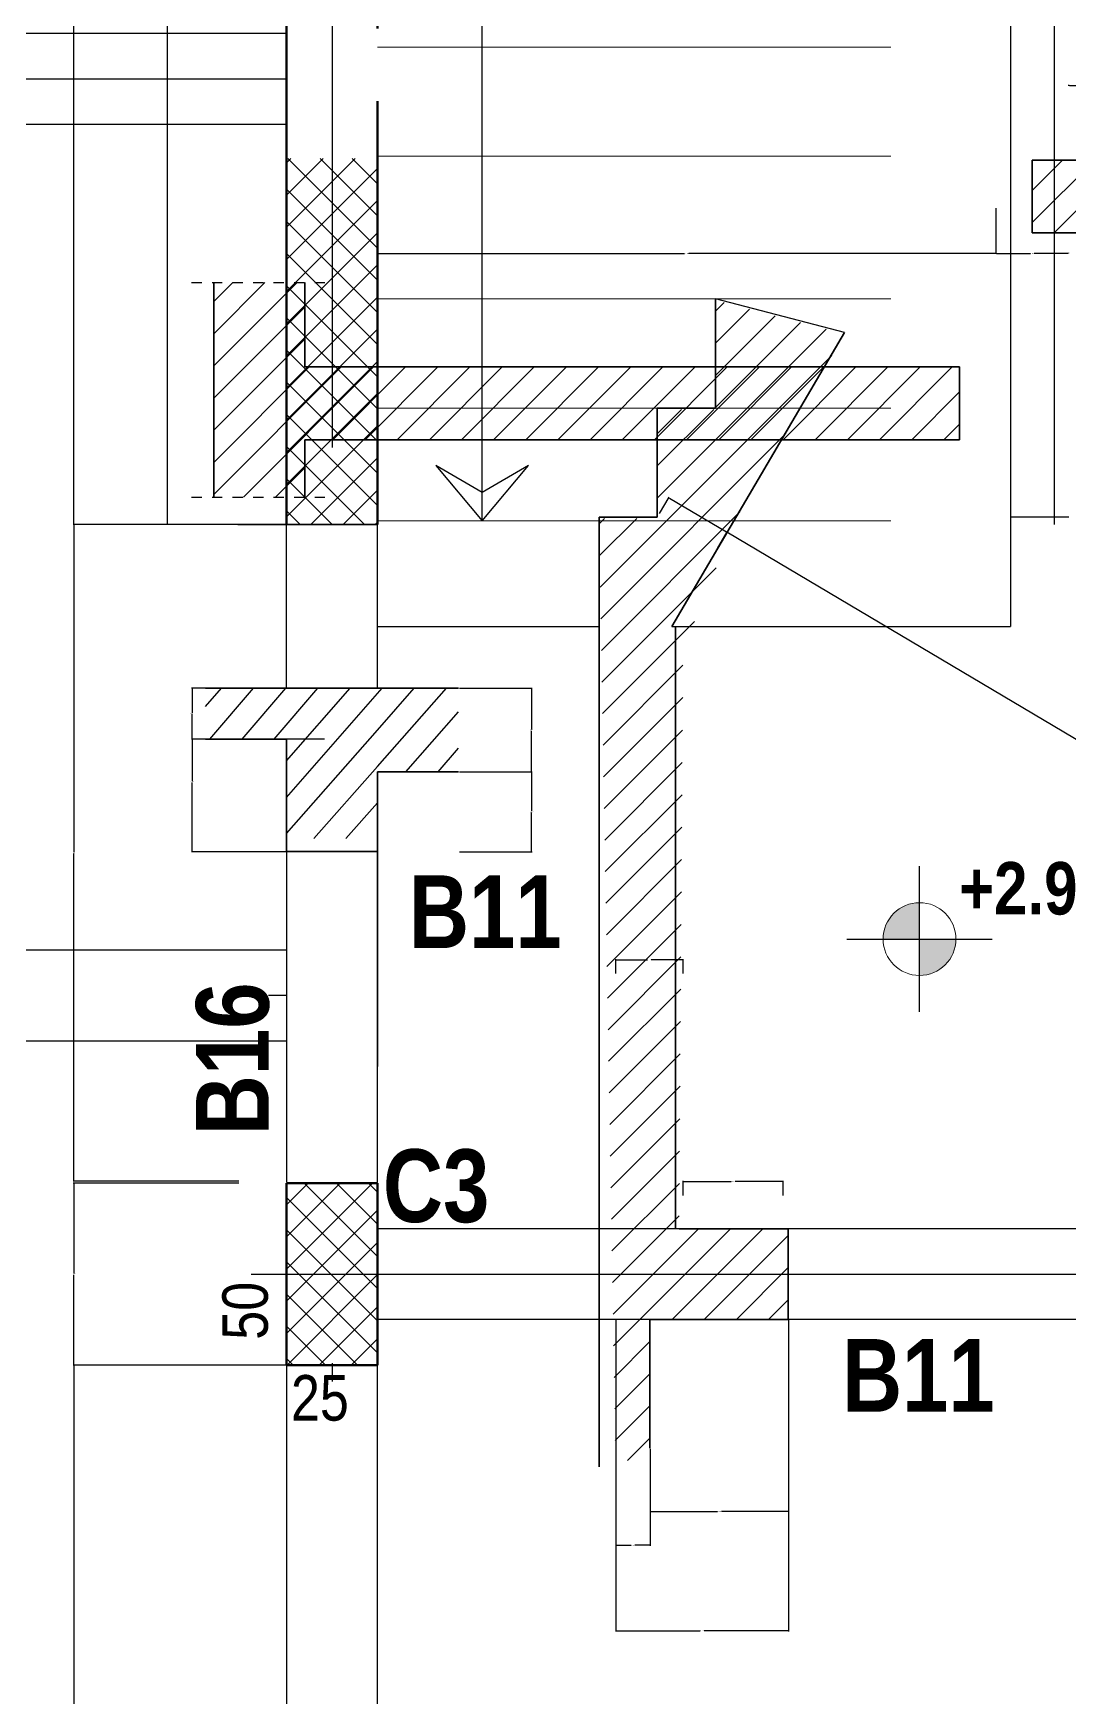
# Model space of a CAD drawing. Header units: millimetres. Extents: x 62 to 4126, y 148 to 2776.
# Drawn here: x 1498.3 to 1782.9, y 1412 to 1869.1 of the extents above; entities that cross this region are included whole.
import ezdxf

# ---------------------------------------------------------------- set-up
doc = ezdxf.new("R2010")
doc.units = ezdxf.units.MM
for name, pattern in [('DASHDOT', [25.4, 12.7, -6.35, 0, -6.35]), ('Dashed', [282.222223, 141.111112, -141.111112]), ('Solid Line copy-002', [1150, 5, -278.333333, 595, -271.666667])]:
    doc.linetypes.add(name, pattern=pattern)
for name, color, linetype, lineweight in [('! Plochi sech', 210, 'Continuous', 25), ('!Armirovka', 210, 'Continuous', 35), ('!Column', 10, 'Continuous', 50), ('!Dimension', 70, 'Continuous', 25), ('!Hatch', 70, 'Continuous', 25), ('025', 1, 'Continuous', 13), ('035', 30, 'Continuous', 30), ('Osi', 70, 'DASHDOT', 25)]:
    doc.layers.add(name, color=color, linetype=linetype, lineweight=lineweight)
doc.layers.add('text', color=7, linetype='Continuous')
doc.styles.add('GENERATED_STYLE_3', font='ARIALNB.TTF')
doc.styles.get("Standard").update_dxf_attribs({"font": 'arial.ttf'})
doc.dimstyles.get("Standard").update_dxf_attribs({"dimtxt": 2.5, "dimasz": 2.5, "dimexe": 1.25, "dimexo": 0.625, "dimtad": 1, "dimtxsty": 'Standard', "dimcen": 2.5, "dimazin": 3, "dimtfac": 1, "dimtmove": 0, "dimatfit": 3})

# ---------------------------------------------------------------- blocks, each defined once
blk = doc.blocks.new('*D2192')
at = {"layer": '!Dimension', "color": 0, "lineweight": -2}
for p, q in [((1605.34, 2210.66), (1535.01, 2210.66)), ((1535.19, 2210.48), (1535.19, 1972.59)), ((1535.19, 1734.34), (1535.19, 1972.23)), ((1583.84, 1734.16), (1535.01, 1734.16))]:
    blk.add_line(p, q, dxfattribs=at)
at = {"layer": '!Dimension', "color": 0}
for points in [[(1535.22, 2210.48), (1535.16, 2210.48), (1535.19, 2210.66)], [(1535.16, 1734.34), (1535.22, 1734.34), (1535.19, 1734.16)]]:
    blk.add_solid(points, dxfattribs=at)
at = {"layer": 'Defpoints', "color": 0}
for p in [(1535.19, 2210.66), (1605.41, 2210.66), (1583.91, 1734.16)]:
    blk.add_point(p, dxfattribs=at)
at = {"layer": '!Dimension', "color": 0, "insert": (1535.19, 1972.41), "char_height": 0.18, "attachment_point": 5}
blk.add_mtext('\\A1;476.5000', dxfattribs=at)
blk = doc.blocks.new('*D2214')
at = {"layer": '!Dimension', "color": 0, "lineweight": -2}
for p, q in [((1554.84, 1734.16), (1509.23, 1734.16)), ((1509.41, 1733.98), (1509.41, 1644.09)), ((1509.41, 1553.84), (1509.41, 1643.73)), ((1554.84, 1553.66), (1509.23, 1553.66))]:
    blk.add_line(p, q, dxfattribs=at)
at = {"layer": '!Dimension', "color": 0}
for points in [[(1509.44, 1733.98), (1509.38, 1733.98), (1509.41, 1734.16)], [(1509.38, 1553.84), (1509.44, 1553.84), (1509.41, 1553.66)]]:
    blk.add_solid(points, dxfattribs=at)
at = {"layer": 'Defpoints', "color": 0}
for p in [(1554.91, 1734.16), (1509.41, 1553.66), (1554.91, 1553.66)]:
    blk.add_point(p, dxfattribs=at)
at = {"layer": '!Dimension', "color": 0, "insert": (1509.41, 1643.91), "char_height": 0.18, "attachment_point": 5}
blk.add_mtext('\\A1;181', dxfattribs=at)
blk = doc.blocks.new('*D2215')
at = {"layer": '!Dimension', "color": 0, "lineweight": -2}
for p, q in [((1554.84, 1553.16), (1509.23, 1553.16)), ((1509.41, 1552.98), (1509.41, 1528.34)), ((1509.41, 1503.34), (1509.41, 1527.98)), ((1554.84, 1503.16), (1509.23, 1503.16))]:
    blk.add_line(p, q, dxfattribs=at)
at = {"layer": '!Dimension', "color": 0}
for points in [[(1509.44, 1552.98), (1509.38, 1552.98), (1509.41, 1553.16)], [(1509.38, 1503.34), (1509.44, 1503.34), (1509.41, 1503.16)]]:
    blk.add_solid(points, dxfattribs=at)
at = {"layer": 'Defpoints', "color": 0}
for p in [(1554.91, 1553.16), (1509.41, 1503.16), (1554.91, 1503.16)]:
    blk.add_point(p, dxfattribs=at)
at = {"layer": '!Dimension', "color": 0, "insert": (1509.41, 1528.16), "char_height": 0.18, "attachment_point": 5}
blk.add_mtext('\\A1;50.0000', dxfattribs=at)
blk = doc.blocks.new('*D2216')
at = {"layer": '!Dimension', "color": 0, "lineweight": -2}
for p, q in [((1567.84, 1503.16), (1509.23, 1503.16)), ((1509.41, 1502.98), (1509.41, 1330.72)), ((1509.41, 1190.84), (1509.41, 1330.36)), ((1567.84, 1190.66), (1509.23, 1190.66))]:
    blk.add_line(p, q, dxfattribs=at)
at = {"layer": '!Dimension', "color": 0}
for points in [[(1509.44, 1502.98), (1509.38, 1502.98), (1509.41, 1503.16)], [(1509.38, 1190.84), (1509.44, 1190.84), (1509.41, 1190.66)]]:
    blk.add_solid(points, dxfattribs=at)
at = {"layer": 'Defpoints', "color": 0}
for p in [(1567.91, 1503.16), (1509.41, 1190.66), (1567.91, 1190.66)]:
    blk.add_point(p, dxfattribs=at)
at = {"layer": '!Dimension', "color": 0, "insert": (1509.41, 1330.54), "char_height": 0.18, "attachment_point": 5}
blk.add_mtext('\\A1;312.5000', dxfattribs=at)
blk = doc.blocks.new('*D2393')
at = {"color": 0, "linetype": 'Continuous', "lineweight": -2}
for p, q in [((1705.91, 1515.6), (1705.91, 1462.78)), ((1667.91, 1480.1), (1667.91, 1462.78)), ((1668.09, 1462.96), (1686.37, 1462.96)), ((1705.73, 1462.96), (1687.44, 1462.96))]:
    blk.add_line(p, q, dxfattribs=at)
at = {"color": 0}
for points in [[(1668.09, 1462.99), (1668.09, 1462.93), (1667.91, 1462.96)], [(1705.73, 1462.93), (1705.73, 1462.99), (1705.91, 1462.96)]]:
    blk.add_solid(points, dxfattribs=at)
at = {"layer": 'Defpoints', "color": 0}
for p in [(1705.91, 1515.66), (1667.91, 1480.16), (1705.91, 1462.96)]:
    blk.add_point(p, dxfattribs=at)
at = {"color": 0, "lineweight": 20, "insert": (1686.91, 1462.96), "char_height": 0.18, "attachment_point": 5}
blk.add_mtext('\\A1;38.0000', dxfattribs=at)
blk = doc.blocks.new('*D2394')
at = {"layer": '!Dimension', "color": 0, "lineweight": -2}
for p, q in [((1658.41, 1610.72), (1658.41, 1614.72)), ((1658.59, 1614.54), (1667.13, 1614.54)), ((1676.73, 1614.54), (1668.18, 1614.54)), ((1676.91, 1610.72), (1676.91, 1614.72))]:
    blk.add_line(p, q, dxfattribs=at)
at = {"layer": '!Dimension', "color": 0}
for points in [[(1658.59, 1614.57), (1658.59, 1614.51), (1658.41, 1614.54)], [(1676.73, 1614.51), (1676.73, 1614.57), (1676.91, 1614.54)]]:
    blk.add_solid(points, dxfattribs=at)
at = {"layer": 'Defpoints', "color": 0}
for p in [(1676.91, 1614.54), (1658.41, 1610.66), (1676.91, 1610.66)]:
    blk.add_point(p, dxfattribs=at)
at = {"layer": '!Dimension', "color": 0, "insert": (1667.66, 1614.54), "char_height": 0.18, "attachment_point": 5}
blk.add_mtext('\\A1;18.5000', dxfattribs=at)
blk = doc.blocks.new('*D2395')
at = {"layer": '!Dimension', "color": 0, "lineweight": -2}
for p, q in [((1676.91, 1549.72), (1676.91, 1553.75)), ((1677.09, 1553.57), (1690.12, 1553.57)), ((1704.23, 1553.57), (1691.19, 1553.57)), ((1704.41, 1549.72), (1704.41, 1553.75))]:
    blk.add_line(p, q, dxfattribs=at)
at = {"layer": '!Dimension', "color": 0}
for points in [[(1677.09, 1553.6), (1677.09, 1553.54), (1676.91, 1553.57)], [(1704.23, 1553.54), (1704.23, 1553.6), (1704.41, 1553.57)]]:
    blk.add_solid(points, dxfattribs=at)
at = {"layer": 'Defpoints', "color": 0}
for p in [(1676.91, 1549.66), (1704.41, 1553.57), (1704.41, 1549.66)]:
    blk.add_point(p, dxfattribs=at)
at = {"layer": '!Dimension', "color": 0, "insert": (1690.66, 1553.57), "char_height": 0.18, "attachment_point": 5}
blk.add_mtext('\\A1;27.5000', dxfattribs=at)
blk = doc.blocks.new('*D2396')
at = {"layer": '!Dimension', "color": 0, "lineweight": -2}
for p, q in [((1658.41, 1515.6), (1658.41, 1429.98)), ((1705.91, 1515.6), (1705.91, 1429.98)), ((1658.59, 1430.16), (1681.62, 1430.16)), ((1705.73, 1430.16), (1682.69, 1430.16))]:
    blk.add_line(p, q, dxfattribs=at)
at = {"layer": '!Dimension', "color": 0}
for points in [[(1658.59, 1430.19), (1658.59, 1430.13), (1658.41, 1430.16)], [(1705.73, 1430.13), (1705.73, 1430.19), (1705.91, 1430.16)]]:
    blk.add_solid(points, dxfattribs=at)
at = {"layer": 'Defpoints', "color": 0}
for p in [(1658.41, 1515.66), (1705.91, 1515.66), (1705.91, 1430.16)]:
    blk.add_point(p, dxfattribs=at)
at = {"layer": '!Dimension', "color": 0, "insert": (1682.16, 1430.16), "char_height": 0.18, "attachment_point": 5}
blk.add_mtext('\\A1;47.5000', dxfattribs=at)
blk = doc.blocks.new('3433453')
at = {"layer": '! Plochi sech'}
h = blk.add_hatch(dxfattribs=at)
h.set_pattern_fill('ANSI31', color=256, scale=500)
h.set_pattern_definition([(45, (0, 0), (-44.19417382, 44.19417382), [])])
h.paths.add_polyline_path([(8971049.9, 5034852.1), (8971049.9, 5035052.1), (8970762.1, 5035052.1), (8970762.1, 5035072.1), (8970762.1, 5035284.1), (8970637.1, 5035284.1), (8970637.1, 5034694.6), (8970762.1, 5034694.6), (8970762.1, 5034852.1)])
h.paths.add_polyline_path([(8971049.9, 5035052.1), (8971049.9, 5034852.1), (8972562.1, 5034852.1), (8972562.1, 5035052.1)])
h.paths.add_polyline_path([(8970637.1, 5035284.1), (8970512.2, 5035284.1), (8970512.2, 5034694.6), (8970637.1, 5034694.6)])
at = {"color": 3, "linetype": 'Dashed', "lineweight": 25, "ltscale": 0.2}
for p, q in [((8970450.9, 5035284.1), (8970835.4, 5035284.1)), ((8970450.9, 5034694.6), (8970835.4, 5034694.6))]:
    blk.add_line(p, q, dxfattribs=at)
at = {"color": 3, "linetype": 'Continuous', "lineweight": 35}
for p, q in [((8970512.2, 5034694.6), (8970512.2, 5035284.1)), ((8970762.1, 5035284.1), (8970762.1, 5035052.1)), ((8970762.1, 5035052.1), (8972562.1, 5035052.1)), ((8972562.1, 5034852.1), (8972562.1, 5035052.1)), ((8970762.1, 5034852.1), (8970762.1, 5034694.6)), ((8970762.1, 5034852.1), (8972562.1, 5034852.1))]:
    blk.add_line(p, q, dxfattribs=at)
blk = doc.blocks.new('A$C731F447D')
at = {"layer": '! Plochi sech'}
blk.add_blockref('3433453', (-8970762.1, -5034852.1), dxfattribs=at)
blk = doc.blocks.new('*D2414')
at = {"layer": '! Plochi sech', "color": 0, "lineweight": -2}
for p, q in [((1578.34, 1689.16), (1541.81, 1689.16)), ((1541.99, 1688.98), (1541.99, 1682.34)), ((1541.99, 1675.34), (1541.99, 1681.98)), ((1578.34, 1675.16), (1541.81, 1675.16))]:
    blk.add_line(p, q, dxfattribs=at)
at = {"layer": '! Plochi sech', "color": 0}
for points in [[(1542.02, 1688.98), (1541.96, 1688.98), (1541.99, 1689.16)], [(1541.96, 1675.34), (1542.02, 1675.34), (1541.99, 1675.16)]]:
    blk.add_solid(points, dxfattribs=at)
at = {"layer": 'Defpoints', "color": 0}
for p in [(1578.41, 1689.16), (1541.99, 1675.16), (1578.41, 1675.16)]:
    blk.add_point(p, dxfattribs=at)
at = {"layer": '! Plochi sech', "color": 0, "insert": (1541.99, 1682.16), "char_height": 0.18, "attachment_point": 5}
blk.add_mtext('\\A1;14.0000', dxfattribs=at)
blk = doc.blocks.new('*D2415')
at = {"layer": '! Plochi sech', "color": 0, "lineweight": -2}
for p, q in [((1615.47, 1689.16), (1635.45, 1689.16)), ((1635.27, 1688.98), (1635.27, 1677.84)), ((1635.27, 1666.34), (1635.27, 1677.48)), ((1615.47, 1666.16), (1635.45, 1666.16))]:
    blk.add_line(p, q, dxfattribs=at)
at = {"layer": '! Plochi sech', "color": 0}
for points in [[(1635.3, 1688.98), (1635.24, 1688.98), (1635.27, 1689.16)], [(1635.24, 1666.34), (1635.3, 1666.34), (1635.27, 1666.16)]]:
    blk.add_solid(points, dxfattribs=at)
at = {"layer": 'Defpoints', "color": 0}
for p in [(1615.41, 1689.16), (1615.41, 1666.16), (1635.27, 1666.16)]:
    blk.add_point(p, dxfattribs=at)
at = {"layer": '! Plochi sech', "color": 0, "insert": (1635.27, 1677.66), "char_height": 0.18, "attachment_point": 5}
blk.add_mtext('\\A1;23.0000', dxfattribs=at)
blk = doc.blocks.new('*D2505')
at = {"color": 0, "linetype": 'Continuous', "lineweight": -2}
for p, q in [((1667.91, 1480.1), (1667.91, 1453.48)), ((1658.41, 1475.1), (1658.41, 1453.48)), ((1658.59, 1453.66), (1662.69, 1453.66)), ((1667.73, 1453.66), (1663.62, 1453.66))]:
    blk.add_line(p, q, dxfattribs=at)
at = {"color": 0}
for points in [[(1658.59, 1453.69), (1658.59, 1453.63), (1658.41, 1453.66)], [(1667.73, 1453.63), (1667.73, 1453.69), (1667.91, 1453.66)]]:
    blk.add_solid(points, dxfattribs=at)
at = {"layer": 'Defpoints', "color": 0}
for p in [(1667.91, 1480.16), (1658.41, 1475.16), (1667.91, 1453.66)]:
    blk.add_point(p, dxfattribs=at)
at = {"color": 0, "lineweight": 20, "insert": (1663.16, 1453.66), "char_height": 0.18, "attachment_point": 5}
blk.add_mtext('\\A1;9.5000', dxfattribs=at)
blk = doc.blocks.new('*D2506')
at = {"color": 0, "linetype": 'Continuous', "lineweight": -2}
for p, q in [((1705.91, 1515.6), (1705.91, 1462.78)), ((1667.91, 1480.1), (1667.91, 1462.78)), ((1668.09, 1462.96), (1686.37, 1462.96)), ((1705.73, 1462.96), (1687.44, 1462.96))]:
    blk.add_line(p, q, dxfattribs=at)
at = {"color": 0}
for points in [[(1668.09, 1462.99), (1668.09, 1462.93), (1667.91, 1462.96)], [(1705.73, 1462.93), (1705.73, 1462.99), (1705.91, 1462.96)]]:
    blk.add_solid(points, dxfattribs=at)
at = {"layer": 'Defpoints', "color": 0}
for p in [(1705.91, 1515.66), (1667.91, 1480.16), (1705.91, 1462.96)]:
    blk.add_point(p, dxfattribs=at)
at = {"color": 0, "lineweight": 20, "insert": (1686.91, 1462.96), "char_height": 0.18, "attachment_point": 5}
blk.add_mtext('\\A1;38.0000', dxfattribs=at)
blk = doc.blocks.new('*D2507')
at = {"layer": '!Dimension', "color": 0, "lineweight": -2}
for p, q in [((1670.44, 1737.21), (1673.08, 1741.66)), ((1673.14, 1741.41), (1688.83, 1732.1)), ((1686.44, 1727.71), (1689.08, 1732.16)), ((1988.19, 1554.35), (1688.99, 1732.01)), ((1988.37, 1554.35), (1988.19, 1554.35))]:
    blk.add_line(p, q, dxfattribs=at)
at = {"layer": '!Dimension', "color": 0}
for points in [[(1673.16, 1741.44), (1673.13, 1741.39), (1672.99, 1741.51)], [(1688.82, 1732.07), (1688.85, 1732.12), (1688.99, 1732.01)]]:
    blk.add_solid(points, dxfattribs=at)
at = {"layer": 'Defpoints', "color": 0}
for p in [(1670.41, 1737.16), (1688.99, 1732.01), (1686.41, 1727.66)]:
    blk.add_point(p, dxfattribs=at)
at = {"layer": '!Dimension', "color": 0, "insert": (1988.9, 1554.35), "char_height": 0.18, "attachment_point": 5}
blk.add_mtext('\\A1;18.6078', dxfattribs=at)
blk = doc.blocks.new('*D2508')
at = {"layer": '!Dimension', "color": 0, "lineweight": -2}
for p, q in [((1658.41, 1610.72), (1658.41, 1614.72)), ((1658.59, 1614.54), (1667.13, 1614.54)), ((1676.73, 1614.54), (1668.18, 1614.54)), ((1676.91, 1610.72), (1676.91, 1614.72))]:
    blk.add_line(p, q, dxfattribs=at)
at = {"layer": '!Dimension', "color": 0}
for points in [[(1658.59, 1614.57), (1658.59, 1614.51), (1658.41, 1614.54)], [(1676.73, 1614.51), (1676.73, 1614.57), (1676.91, 1614.54)]]:
    blk.add_solid(points, dxfattribs=at)
at = {"layer": 'Defpoints', "color": 0}
for p in [(1676.91, 1614.54), (1658.41, 1610.66), (1676.91, 1610.66)]:
    blk.add_point(p, dxfattribs=at)
at = {"layer": '!Dimension', "color": 0, "insert": (1667.66, 1614.54), "char_height": 0.18, "attachment_point": 5}
blk.add_mtext('\\A1;18.5000', dxfattribs=at)
blk = doc.blocks.new('*D2509')
at = {"layer": '!Dimension', "color": 0, "lineweight": -2}
for p, q in [((1676.91, 1549.72), (1676.91, 1553.75)), ((1677.09, 1553.57), (1690.12, 1553.57)), ((1704.23, 1553.57), (1691.19, 1553.57)), ((1704.41, 1549.72), (1704.41, 1553.75))]:
    blk.add_line(p, q, dxfattribs=at)
at = {"layer": '!Dimension', "color": 0}
for points in [[(1677.09, 1553.6), (1677.09, 1553.54), (1676.91, 1553.57)], [(1704.23, 1553.54), (1704.23, 1553.6), (1704.41, 1553.57)]]:
    blk.add_solid(points, dxfattribs=at)
at = {"layer": 'Defpoints', "color": 0}
for p in [(1676.91, 1549.66), (1704.41, 1553.57), (1704.41, 1549.66)]:
    blk.add_point(p, dxfattribs=at)
at = {"layer": '!Dimension', "color": 0, "insert": (1690.66, 1553.57), "char_height": 0.18, "attachment_point": 5}
blk.add_mtext('\\A1;27.5000', dxfattribs=at)
blk = doc.blocks.new('*D2510')
at = {"layer": '!Dimension', "color": 0, "lineweight": -2}
for p, q in [((1658.41, 1515.6), (1658.41, 1429.98)), ((1705.91, 1515.6), (1705.91, 1429.98)), ((1658.59, 1430.16), (1681.62, 1430.16)), ((1705.73, 1430.16), (1682.69, 1430.16))]:
    blk.add_line(p, q, dxfattribs=at)
at = {"layer": '!Dimension', "color": 0}
for points in [[(1658.59, 1430.19), (1658.59, 1430.13), (1658.41, 1430.16)], [(1705.73, 1430.13), (1705.73, 1430.19), (1705.91, 1430.16)]]:
    blk.add_solid(points, dxfattribs=at)
at = {"layer": 'Defpoints', "color": 0}
for p in [(1658.41, 1515.66), (1705.91, 1515.66), (1705.91, 1430.16)]:
    blk.add_point(p, dxfattribs=at)
at = {"layer": '!Dimension', "color": 0, "insert": (1682.16, 1430.16), "char_height": 0.18, "attachment_point": 5}
blk.add_mtext('\\A1;47.5000', dxfattribs=at)
blk = doc.blocks.new('*D2522')
at = {"layer": '! Plochi sech', "color": 0, "lineweight": -2}
for p, q in [((1666.44, 1979.21), (1690.21, 2018)), ((1690.27, 2017.75), (1705.46, 2008.44)), ((1681.94, 1969.71), (1705.71, 2008.5)), ((2005.99, 1824.25), (1705.62, 2008.35)), ((2006.17, 1824.25), (2005.99, 1824.25))]:
    blk.add_line(p, q, dxfattribs=at)
at = {"layer": '! Plochi sech', "color": 0}
for points in [[(1690.29, 2017.78), (1690.26, 2017.73), (1690.12, 2017.85)], [(1705.45, 2008.42), (1705.48, 2008.47), (1705.62, 2008.35)]]:
    blk.add_solid(points, dxfattribs=at)
at = {"layer": 'Defpoints', "color": 0}
for p in [(1705.62, 2008.35), (1666.41, 1979.16), (1681.91, 1969.66)]:
    blk.add_point(p, dxfattribs=at)
at = {"layer": '! Plochi sech', "color": 0, "insert": (2006.69, 1824.25), "char_height": 0.18, "attachment_point": 5}
blk.add_mtext('\\A1;18.1797', dxfattribs=at)
blk = doc.blocks.new('*D2536')
at = {"layer": '!Armirovka', "color": 0, "lineweight": -2}
for p, q in [((1592.91, 1821.1), (1592.91, 1808.48)), ((1762.91, 1821.1), (1762.91, 1808.48)), ((1593.09, 1808.66), (1677.31, 1808.66)), ((1762.73, 1808.66), (1678.5, 1808.66))]:
    blk.add_line(p, q, dxfattribs=at)
at = {"layer": '!Armirovka', "color": 0}
for points in [[(1593.09, 1808.69), (1593.09, 1808.63), (1592.91, 1808.66)], [(1762.73, 1808.63), (1762.73, 1808.69), (1762.91, 1808.66)]]:
    blk.add_solid(points, dxfattribs=at)
at = {"layer": 'Defpoints', "color": 0}
for p in [(1592.91, 1821.16), (1762.91, 1821.16), (1592.91, 1808.66)]:
    blk.add_point(p, dxfattribs=at)
at = {"layer": '!Armirovka', "color": 0, "insert": (1677.91, 1808.66), "char_height": 0.18, "attachment_point": 5}
blk.add_mtext('\\A1;170.0000', dxfattribs=at)
blk = doc.blocks.new('*D2537')
at = {"layer": '!Armirovka', "color": 0, "lineweight": -2}
for p, q in [((1762.91, 1808.72), (1762.91, 1808.84)), ((1763.09, 1808.66), (1772.37, 1808.66)), ((1782.73, 1808.66), (1773.44, 1808.66)), ((1782.91, 1808.72), (1782.91, 1808.84))]:
    blk.add_line(p, q, dxfattribs=at)
at = {"layer": '!Armirovka', "color": 0}
for points in [[(1763.09, 1808.69), (1763.09, 1808.63), (1762.91, 1808.66)], [(1782.73, 1808.63), (1782.73, 1808.69), (1782.91, 1808.66)]]:
    blk.add_solid(points, dxfattribs=at)
at = {"layer": 'Defpoints', "color": 0}
for p in [(1762.91, 1808.66), (1782.91, 1808.66), (1782.91, 1808.66)]:
    blk.add_point(p, dxfattribs=at)
at = {"layer": '!Armirovka', "color": 0, "insert": (1772.91, 1808.66), "char_height": 0.18, "attachment_point": 5}
blk.add_mtext('\\A1;20.0000', dxfattribs=at)
blk = doc.blocks.new('*D2538')
at = {"layer": '!Armirovka', "color": 0, "lineweight": -2}
for p, q in [((1782.91, 1854.72), (1782.91, 1854.93)), ((1783.09, 1854.75), (1867.31, 1854.75)), ((1952.73, 1854.75), (1868.5, 1854.75)), ((1952.91, 1854.72), (1952.91, 1854.93))]:
    blk.add_line(p, q, dxfattribs=at)
at = {"layer": '!Armirovka', "color": 0}
for points in [[(1783.09, 1854.78), (1783.09, 1854.72), (1782.91, 1854.75)], [(1952.73, 1854.72), (1952.73, 1854.78), (1952.91, 1854.75)]]:
    blk.add_solid(points, dxfattribs=at)
at = {"layer": 'Defpoints', "color": 0}
for p in [(1782.91, 1854.66), (1952.91, 1854.75), (1952.91, 1854.66)]:
    blk.add_point(p, dxfattribs=at)
at = {"layer": '!Armirovka', "color": 0, "insert": (1867.91, 1854.75), "char_height": 0.18, "attachment_point": 5}
blk.add_mtext('\\A1;170.0000', dxfattribs=at)
blk = doc.blocks.new('*D2572')
at = {"layer": '!Dimension', "color": 0, "lineweight": -2}
for p, q in [((1575.84, 2120.66), (1509.23, 2120.66)), ((1509.41, 2120.48), (1509.41, 1927.59)), ((1509.41, 1734.34), (1509.41, 1927.23)), ((1558.34, 1734.16), (1509.23, 1734.16))]:
    blk.add_line(p, q, dxfattribs=at)
at = {"layer": '!Dimension', "color": 0}
for points in [[(1509.44, 2120.48), (1509.38, 2120.48), (1509.41, 2120.66)], [(1509.38, 1734.34), (1509.44, 1734.34), (1509.41, 1734.16)]]:
    blk.add_solid(points, dxfattribs=at)
at = {"layer": 'Defpoints', "color": 0}
for p in [(1509.41, 2120.66), (1575.91, 2120.66), (1558.41, 1734.16)]:
    blk.add_point(p, dxfattribs=at)
at = {"layer": '!Dimension', "color": 0, "insert": (1509.41, 1927.41), "char_height": 0.18, "attachment_point": 5}
blk.add_mtext('\\A1;386.5000', dxfattribs=at)
blk = doc.blocks.new('*D2581')
at = {"layer": '! Plochi sech', "color": 0, "lineweight": -2}
for p, q in [((1578.34, 1675.16), (1541.81, 1675.16)), ((1541.99, 1674.98), (1541.99, 1663.62)), ((1541.99, 1644.34), (1541.99, 1663.26)), ((1578.34, 1644.16), (1541.81, 1644.16))]:
    blk.add_line(p, q, dxfattribs=at)
at = {"layer": '! Plochi sech', "color": 0}
for points in [[(1542.02, 1674.98), (1541.96, 1674.98), (1541.99, 1675.16)], [(1541.96, 1644.34), (1542.02, 1644.34), (1541.99, 1644.16)]]:
    blk.add_solid(points, dxfattribs=at)
at = {"layer": 'Defpoints', "color": 0}
for p in [(1578.41, 1675.16), (1541.99, 1644.16), (1578.41, 1644.16)]:
    blk.add_point(p, dxfattribs=at)
at = {"layer": '! Plochi sech', "color": 0, "insert": (1541.99, 1663.44), "char_height": 0.18, "attachment_point": 5}
blk.add_mtext('\\A1;31.0000', dxfattribs=at)
blk = doc.blocks.new('*D2582')
at = {"layer": '! Plochi sech', "color": 0, "lineweight": -2}
for p, q in [((1615.47, 1666.16), (1635.45, 1666.16)), ((1635.27, 1665.98), (1635.27, 1655.34)), ((1635.27, 1644.34), (1635.27, 1654.98)), ((1615.47, 1644.16), (1635.45, 1644.16))]:
    blk.add_line(p, q, dxfattribs=at)
at = {"layer": '! Plochi sech', "color": 0}
for points in [[(1635.3, 1665.98), (1635.24, 1665.98), (1635.27, 1666.16)], [(1635.24, 1644.34), (1635.3, 1644.34), (1635.27, 1644.16)]]:
    blk.add_solid(points, dxfattribs=at)
at = {"layer": 'Defpoints', "color": 0}
for p in [(1615.41, 1666.16), (1615.41, 1644.16), (1635.27, 1644.16)]:
    blk.add_point(p, dxfattribs=at)
at = {"layer": '! Plochi sech', "color": 0, "insert": (1635.27, 1655.16), "char_height": 0.18, "attachment_point": 5}
blk.add_mtext('\\A1;22.0000', dxfattribs=at)

msp = doc.modelspace()

# ---------------------------------------------------------------- hatches: boundary and pattern name
at = {"layer": '! Plochi sech'}
h = msp.add_hatch(dxfattribs=at)
h.set_pattern_fill('ANSI31', color=256, scale=50)
h.set_pattern_definition([(45, (1674.5077, 1507.477), (-4.41942, 4.41942), [])])
h.paths.add_polyline_path([(1705.81, 1540.622), (1675.81, 1540.622), (1676.905, 1699.66), (1691.454, 1735.789), (1653.81, 1735.789), (1658.405, 1475.16), (1667.81, 1480.289), (1667.81, 1515.622), (1705.81, 1515.622)])
h.paths.add_polyline_path([(1709.098, 1765.789), (1669.81, 1765.789), (1669.81, 1735.789), (1691.454, 1735.789)])
h.paths.add_polyline_path([(1721.291, 1786.519), (1685.81, 1795.789), (1685.81, 1765.789), (1709.098, 1765.789)])
at = {"layer": '!Dimension', "linetype": 'Continuous', "lineweight": 20}
h = msp.add_hatch(color=7, dxfattribs=at)
h.paths.add_polyline_path([(1731.908, 1620.225), (1741.908, 1620.225), (1741.908, 1630.225, 0.4142136)])
h.paths.add_polyline_path([(1741.908, 1620.225), (1741.908, 1610.225, 0.4142136), (1751.908, 1620.225)])
at = {"layer": '!Hatch'}
h = msp.add_hatch(dxfattribs=at)
h.set_pattern_fill('ANSI37', color=256, scale=50)
h.set_pattern_definition([(45, (1555.457, 1600.075), (-4.41942, 4.41942), []), (135, (1555.457, 1600.075), (-4.41942, -4.41942), [])])
h.paths.add_polyline_path([(1580.421, 2210.636), (1567.921, 2210.636), (1567.926, 1827.304), (1580.421, 1827.304), (1580.421, 1834.722), (1567.93, 1834.722), (1567.93, 1893.672), (1580.421, 1893.672)])
h.paths.add_polyline_path([(1592.921, 2210.636), (1580.421, 2210.636), (1580.421, 1893.672), (1592.921, 1893.672)])
h.paths.add_polyline_path([(1580.421, 1734.137), (1592.921, 1734.137), (1592.921, 1834.722), (1580.421, 1834.722)])
h.paths.add_polyline_path([(1567.927, 1734.137), (1580.421, 1734.137), (1580.421, 1827.304), (1567.926, 1827.304)])
h = msp.add_hatch(dxfattribs=at)
h.set_pattern_fill('ANSI37', color=256, scale=50)
h.set_pattern_definition([(45, (-894949.693, -493139.3046), (-4.419417382, 4.419417382), []), (135, (-894949.693, -493139.3046), (-4.419417382, -4.419417382), [])])
h.paths.add_polyline_path([(1580.421, 1553.137), (1567.921, 1553.137), (1567.921, 1528.135), (1580.421, 1528.137)])
h.paths.add_polyline_path([(1592.921, 1553.137), (1580.421, 1553.137), (1580.421, 1528.137), (1592.921, 1528.139)])
h.paths.add_polyline_path([(1580.421, 1528.137), (1580.421, 1505.357), (1592.921, 1505.357), (1592.921, 1528.139)])
h.paths.add_polyline_path([(1580.421, 1528.137), (1567.921, 1528.135), (1567.921, 1505.357), (1580.421, 1505.357)])
h.paths.add_polyline_path([(1580.421, 1505.357), (1567.921, 1505.357), (1567.921, 1503.137), (1580.421, 1503.137)])
h.paths.add_polyline_path([(1592.921, 1505.357), (1580.421, 1505.357), (1580.421, 1503.137), (1592.921, 1503.137)])

# ---------------------------------------------------------------- linework, layer by layer
at = {"layer": '! Plochi sech'}
for p, q in [((1782.923, 1736.137), (1766.923, 1736.137)), ((1545.635, 1684.16), (1550.011, 1689.16)), ((1546.85, 1675.16), (1558.85, 1689.16)), ((1555.689, 1675.16), (1567.689, 1689.16)), ((1564.528, 1675.16), (1576.528, 1689.16)), ((1567.913, 1669.16), (1585.367, 1689.16)), ((1567.913, 1659.16), (1592.913, 1687.66)), ((1592.913, 1687.66), (1594.206, 1689.16)), ((1592.913, 1677.66), (1603.044, 1689.16)), ((1592.913, 1667.66), (1611.883, 1689.16)), ((1600.722, 1666.16), (1615.192, 1682.66)), ((1567.913, 1649.194), (1592.913, 1677.66)), ((1609.561, 1666.16), (1615.192, 1672.66)), ((1575.383, 1647.825), (1592.913, 1667.66)), ((1584.23, 1647.825), (1592.921, 1657.66))]:
    msp.add_line(p, q, dxfattribs=at)
at = {"layer": '! Plochi sech', "color": 3, "linetype": 'Continuous', "lineweight": 35}
msp.add_line((1674.81, 1540.637), (1674.81, 1706.137), dxfattribs=at)
at = {"layer": '!Armirovka', "color": 2}
msp.add_line((1592.921, 1734.137), (1554.565, 1734.137), dxfattribs=at)
at = {"layer": '!Column'}
msp.add_line((1567.921, 2210.637), (1567.921, 1734.137), dxfattribs=at)
for points in [[(1567.921, 1734.137), (1567.921, 2210.636), (1592.921, 2210.636), (1592.921, 1870.47)], [(1592.921, 1850.47), (1592.921, 1734.137)]]:
    msp.add_lwpolyline(points, dxfattribs=at)
msp.add_lwpolyline([(1567.921, 1553.137), (1567.921, 1503.137), (1592.921, 1503.137), (1592.921, 1553.137)], close=True, dxfattribs=at)
at = {"layer": '!Dimension'}
msp.add_line((1721.291, 1786.867), (1685.81, 1796.137), dxfattribs=at)
at = {"layer": '!Dimension', "color": 7, "linetype": 'Continuous', "lineweight": 25}
for p, q in [((1741.908, 1600.225), (1741.908, 1640.225)), ((1721.908, 1620.225), (1761.908, 1620.225))]:
    msp.add_line(p, q, dxfattribs=at)
at = {"layer": '!Dimension', "color": 7, "linetype": 'Continuous', "lineweight": 20}
msp.add_circle((1741.908, 1620.225), 10, dxfattribs=at)
at = {"color": 6, "lineweight": 25}
msp.add_line((1621.701, 1735.137), (1621.701, 2029.66), dxfattribs=at)
at = {"color": 3, "linetype": 'Continuous', "lineweight": 35}
for p, q in [((1685.81, 1766.137), (1685.81, 1796.137)), ((1673.81, 1706.137), (1721.291, 1786.867)), ((1669.81, 1736.137), (1669.81, 1766.137)), ((1669.81, 1766.137), (1685.81, 1766.137)), ((1653.81, 1475.16), (1653.81, 1736.137)), ((1653.81, 1736.137), (1669.81, 1736.137)), ((1545.635, 1689.16), (1592.921, 1689.16)), ((1615.192, 1689.16), (1592.913, 1689.16)), ((1545.635, 1675.16), (1567.913, 1675.16)), ((1567.921, 1675.16), (1567.921, 1644.325)), ((1615.192, 1666.16), (1592.913, 1666.16)), ((1592.921, 1666.16), (1592.921, 1644.325)), ((1567.921, 1644.325), (1592.921, 1644.325)), ((1705.81, 1540.637), (1675.81, 1540.637)), ((1705.81, 1540.637), (1675.81, 1540.637)), ((1705.81, 1515.637), (1705.81, 1540.637)), ((1705.81, 1515.637), (1705.81, 1540.637)), ((1705.81, 1515.637), (1667.81, 1515.637)), ((1667.81, 1480.303), (1667.81, 1515.637)), ((1705.81, 1515.637), (1667.81, 1515.637))]:
    msp.add_line(p, q, dxfattribs=at)
at = {"color": 6, "linetype": 'Continuous', "lineweight": 25}
for p, q in [((1608.972, 1750.323), (1621.701, 1735.137)), ((1621.701, 1742.953), (1608.972, 1750.323)), ((1621.701, 1735.137), (1634.431, 1750.323)), ((1634.431, 1750.323), (1621.701, 1742.953))]:
    msp.add_line(p, q, dxfattribs=at)
at = {"layer": '025', "linetype": 'Dashed'}
for p, q in [((1592.921, 1865.326), (1762.923, 1865.326)), ((1592.921, 1835.326), (1762.923, 1835.326)), ((1592.921, 1796.137), (1766.923, 1796.137)), ((1592.921, 1766.137), (1766.923, 1766.137)), ((1567.921, 1734.137), (1592.921, 1734.137)), ((1592.921, 1735.137), (1766.923, 1735.137))]:
    msp.add_line(p, q, dxfattribs=at)
at = {"layer": '035'}
for p, q in [((1567.927, 1689.16), (1567.921, 2190.637)), ((1778.923, 2059.137), (1778.923, 1734.16)), ((1766.923, 2029.66), (1766.923, 1706.137)), ((1180.237, 1869.137), (1567.925, 1869.137)), ((1592.921, 1689.16), (1592.921, 1848.154)), ((1180.237, 1844.137), (1567.925, 1844.137)), ((1592.921, 1706.137), (1653.81, 1706.137)), ((1673.81, 1706.137), (1766.923, 1706.137)), ((1567.921, 1644.325), (1567.921, 1553.41)), ((1592.921, 1553.41), (1592.921, 1644.325)), ((1592.921, 1644.325), (1592.921, 1585.23)), ((1180.237, 1617.237), (1567.921, 1617.237)), ((1180.237, 1592.237), (1567.921, 1592.237)), ((1952.915, 1540.637), (1592.921, 1540.637)), ((1952.915, 1515.637), (1592.921, 1515.637)), ((1567.921, 1505.63), (1567.919, 1304.646)), ((1592.919, 1304.646), (1592.921, 1505.63))]:
    msp.add_line(p, q, dxfattribs=at)
at = {"layer": 'Osi', "linetype": 'Solid Line copy-002', "lineweight": 25}
for p, q in [((1580.421, 2653.659), (1580.421, 211.257)), ((1580.421, 2633.659), (1580.421, 1668.66)), ((965.421, 1856.637), (1567.926, 1856.637)), ((1567.921, 1604.73), (332.963, 1604.692)), ((124.878, 1528.137), (4062.976, 1528.137))]:
    msp.add_line(p, q, dxfattribs=at)

# ---------------------------------------------------------------- block references
at = {"layer": '! Plochi sech', "xscale": 0.1, "yscale": 0.1, "zscale": 0.1, "rotation": 180}
msp.add_blockref('A$C731F447D', (1952.915, 1834.269), dxfattribs=at)
at = {"layer": '! Plochi sech', "xscale": 0.1, "yscale": 0.1, "zscale": 0.1}
msp.add_blockref('3433453', (-895503.292, -501727.777), dxfattribs=at)

# ---------------------------------------------------------------- texts
at = {"layer": '035', "color": 3, "linetype": 'Continuous', "lineweight": 5, "insert": (1622.561, 1637.738), "char_height": 20, "attachment_point": 2, "style": 'GENERATED_STYLE_3'}
msp.add_mtext('B11', dxfattribs=at)
at = {"layer": 'text', "color": 6, "linetype": 'Continuous', "lineweight": 5, "attachment_point": 2, "style": 'GENERATED_STYLE_3'}
for s, insert, char_height in [('+2.90', (1773.64, 1641.378), 14.4), ('C3', (1609.036, 1562.445), 20), ('{\\fArial Narrow|b0|i0|c204|p34;25}', (1577.093, 1500.398), 12.5)]:
    msp.add_mtext(s, dxfattribs=dict(at, insert=insert, char_height=char_height))
at = {"layer": 'text', "color": 3, "linetype": 'Continuous', "lineweight": 5, "insert": (1543.041, 1587.304), "char_height": 20, "attachment_point": 2, "rotation": 90, "style": 'GENERATED_STYLE_3'}
msp.add_mtext('B16', dxfattribs=at)
at = {"layer": 'text', "color": 6, "linetype": 'Continuous', "lineweight": 5, "insert": (1550.276, 1518.073), "char_height": 12.5, "attachment_point": 2, "rotation": 90, "style": 'GENERATED_STYLE_3'}
msp.add_mtext('{\\fArial Narrow|b0|i0|c204|p34;50}', dxfattribs=at)
at = {"layer": 'text', "color": 3, "linetype": 'Continuous', "lineweight": 5, "insert": (1741.598, 1510.311), "char_height": 20, "attachment_point": 2, "style": 'GENERATED_STYLE_3'}
msp.add_mtext('B11', dxfattribs=at)

# ---------------------------------------------------------------- dimensions: what is measured, and where the dimension line sits
at = {"layer": '! Plochi sech'}
for base, p1, p2, angle, picture, middle, dimtype in [((1705.617, 2008.348), (1666.405, 1979.16), (1681.905, 1969.66), 328.49573, '*D2522', (2006.693, 1824.25), 161), ((1541.995, 1675.16), (1578.405, 1689.16), (1578.405, 1675.16), 90, '*D2414', (1541.995, 1682.16), 160), ((1541.995, 1644.16), (1578.405, 1675.16), (1578.405, 1644.16), 90, '*D2581', (1541.995, 1663.439), 160)]:
    dim = msp.add_linear_dim(base=base, p1=p1, p2=p2, angle=angle, dimstyle='Standard', dxfattribs=at)
    dim.commit()
    dim.dimension.update_dxf_attribs({"geometry": picture, "text_midpoint": middle, "dimtype": dimtype})
for base, p1, p2, picture, middle in [((1635.267, 1666.16), (1615.405, 1689.16), (1615.405, 1666.16), '*D2415', (1635.267, 1677.66)), ((1635.267, 1644.16), (1615.405, 1666.16), (1615.405, 1644.16), '*D2582', (1635.267, 1655.16))]:
    dim = msp.add_linear_dim(base=base, p1=p1, p2=p2, angle=90, dimstyle='Standard', dxfattribs=at)
    dim.commit()
    dim.dimension.update_dxf_attribs({"geometry": picture, "text_midpoint": middle})
at = {"layer": '!Armirovka', "color": 2}
for base, p1, p2, picture, middle in [((1952.905, 1854.755), (1782.905, 1854.66), (1952.905, 1854.66), '*D2538', (1867.905, 1854.755)), ((1592.905, 1808.66), (1762.905, 1821.16), (1592.905, 1821.16), '*D2536', (1677.905, 1808.66)), ((1782.905, 1808.66), (1762.905, 1808.66), (1782.905, 1808.66), '*D2537', (1772.905, 1808.66))]:
    dim = msp.add_linear_dim(base=base, p1=p1, p2=p2, dimstyle='Standard', override={"dimfxl": 16}, dxfattribs=at)
    dim.commit()
    dim.dimension.update_dxf_attribs({"geometry": picture, "text_midpoint": middle})
at = {"layer": '!Dimension'}
for base, p1, p2, picture, middle in [((1535.186, 2210.66), (1583.905, 1734.16), (1605.405, 2210.66), '*D2192', (1535.186, 1972.41)), ((1509.405, 2120.66), (1558.405, 1734.16), (1575.905, 2120.66), '*D2572', (1509.405, 1927.41)), ((1509.405, 1503.16), (1554.905, 1553.16), (1554.905, 1503.16), '*D2215', (1509.405, 1528.16))]:
    dim = msp.add_linear_dim(base=base, p1=p1, p2=p2, angle=90, dimstyle='Standard', dxfattribs=at)
    dim.commit()
    dim.dimension.update_dxf_attribs({"geometry": picture, "text_midpoint": middle})
for base, p1, p2, angle, picture, middle, dimtype in [((1688.986, 1732.006), (1670.405, 1737.16), (1686.405, 1727.66), 329.30028, '*D2507', (1988.898, 1554.351), 161), ((1509.405, 1190.66), (1567.905, 1503.16), (1567.905, 1190.66), 90, '*D2216', (1509.405, 1330.538), 160)]:
    dim = msp.add_linear_dim(base=base, p1=p1, p2=p2, angle=angle, dimstyle='Standard', dxfattribs=at)
    dim.commit()
    dim.dimension.update_dxf_attribs({"geometry": picture, "text_midpoint": middle, "dimtype": dimtype})
dim = msp.add_linear_dim(base=(1509.405119508, 1553.659556179), p1=(1554.905119508, 1734.159556179), p2=(1554.905119508, 1553.659556179), angle=90, dimstyle='Standard', override={"dimtoh": 1, "dimdec": 0}, dxfattribs=at)
dim.commit()
dim.dimension.update_dxf_attribs({"geometry": '*D2214', "text_midpoint": (1509.405119508, 1643.909556179)})
for base, p1, p2, picture, middle in [((1676.905, 1614.539), (1658.405, 1610.66), (1676.905, 1610.66), '*D2394', (1667.655, 1614.539)), ((1676.905, 1614.539), (1658.405, 1610.66), (1676.905, 1610.66), '*D2508', (1667.655, 1614.539)), ((1704.405, 1553.566), (1676.905, 1549.66), (1704.405, 1549.66), '*D2395', (1690.655, 1553.566)), ((1704.405, 1553.566), (1676.905, 1549.66), (1704.405, 1549.66), '*D2509', (1690.655, 1553.566)), ((1705.905, 1430.16), (1658.405, 1515.66), (1705.905, 1515.66), '*D2396', (1682.155, 1430.16)), ((1705.905, 1430.16), (1658.405, 1515.66), (1705.905, 1515.66), '*D2510', (1682.155, 1430.16))]:
    dim = msp.add_linear_dim(base=base, p1=p1, p2=p2, dimstyle='Standard', dxfattribs=at)
    dim.commit()
    dim.dimension.update_dxf_attribs({"geometry": picture, "text_midpoint": middle})
at = {"color": 7, "linetype": 'Continuous', "lineweight": 20}
for base, p1, p2, picture, middle in [((1705.905, 1462.958), (1667.905, 1480.16), (1705.905, 1515.66), '*D2393', (1686.905, 1462.958)), ((1705.905, 1462.958), (1667.905, 1480.16), (1705.905, 1515.66), '*D2506', (1686.905, 1462.958)), ((1667.905, 1453.66), (1658.405, 1475.16), (1667.905, 1480.16), '*D2505', (1663.155, 1453.66))]:
    dim = msp.add_linear_dim(base=base, p1=p1, p2=p2, dimstyle='Standard', dxfattribs=at)
    dim.commit()
    dim.dimension.update_dxf_attribs({"geometry": picture, "text_midpoint": middle})

doc.saveas('drawing.dxf')
